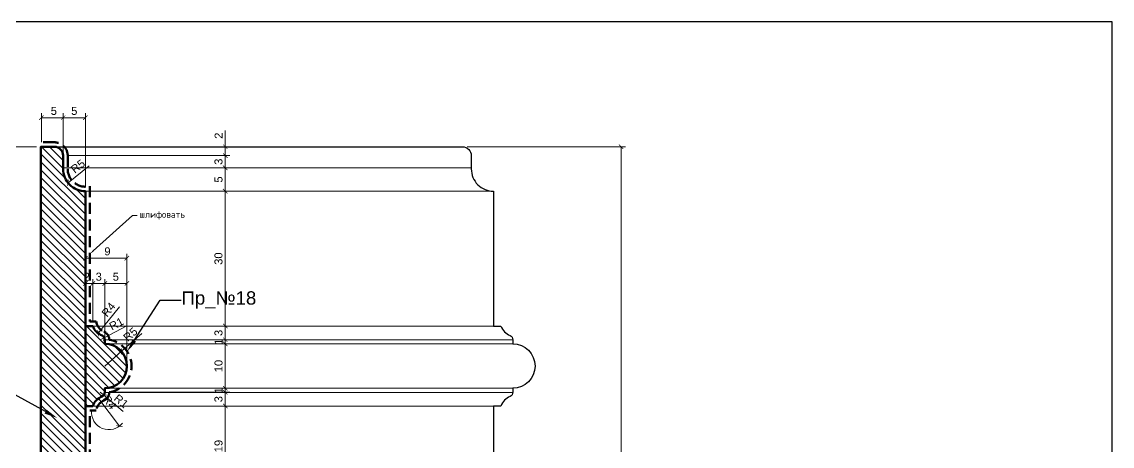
# Model space of a CAD drawing. Header units: inches. Extents: x 267 to 642, y 2785 to 3035.
# Drawn here: x 396.9 to 642.2, y 2939.8 to 3035.3 of the extents above; entities that cross this region are included whole.
import ezdxf
from ezdxf import colors
from ezdxf.entities.mleader import LeaderData, LeaderLine
from ezdxf.math import Vec2, Vec3

# ---------------------------------------------------------------- set-up
doc = ezdxf.new("R2010")
doc.units = ezdxf.units.IN
doc.header["$MEASUREMENT"] = 0
doc.linetypes.add('HIDDEN', pattern=[0.375, 0.25, -0.125])
doc.layers.add('Outside panel', color=7, linetype='Continuous', lineweight=18, true_color=0x7f5e57)
for name, color, linetype, lineweight in [('линия 15', 7, 'Continuous', 15), ('линия 50', 1, 'Continuous', 140), ('служебный слой РАЗМЕРЫ', 7, 'Continuous', 9)]:
    doc.layers.add(name, color=color, linetype=linetype, lineweight=lineweight)
doc.layers.add('размеры в модели', color=7, linetype='Continuous')
doc.styles.get("Standard").update_dxf_attribs({"font": 'arial.ttf'})
doc.styles.add('ЕСКД профили текст', font='isocpeur.ttf')
doc.dimstyles.new('M_1', dxfattribs={"dimtxt": 1.8, "dimasz": 1, "dimexe": 1, "dimexo": 1, "dimgap": 0.6, "dimtad": 1, "dimdec": 0, "dimdsep": 46, "dimtxsty": 'Standard', "dimblk": 'ARCHTICK', "dimcen": -5, "dimclrd": 7, "dimclre": 7, "dimclrt": 7, "dimadec": 0, "dimazin": 0, "dimtfac": 1, "dimtdec": 0, "dimtmove": 0, "dimatfit": 3, "dimfxl": 1, "dimtolj": 1, "dimtzin": 0, "dimlwd": 5, "dimlwe": 5, "dimarcsym": 0})

# ---------------------------------------------------------------- blocks, each defined once
blk = doc.blocks.new('_ArchTick')
at = {"color": 0, "linetype": 'ByBlock', "const_width": 0.15}
blk.add_lwpolyline([(-0.5, -0.5), (0.5, 0.5)], dxfattribs=at)
blk = doc.blocks.new('*D47')
at = {"layer": 'Defpoints', "color": 0, "ltscale": 1000, "transparency": 16777216}
for p in [(420.52, 2976.43), (415.52, 2962.85), (420.52, 2957.85)]:
    blk.add_point(p, dxfattribs=at)
at = {"layer": 'линия 15', "color": 7, "lineweight": 5, "ltscale": 1000, "transparency": 16777216}
for p, q in [((415.52, 2963.85), (415.52, 2977.43)), ((415.52, 2976.43), (420.52, 2976.43)), ((420.52, 2958.85), (420.52, 2977.43))]:
    blk.add_line(p, q, dxfattribs=at)
at = {"layer": 'линия 15', "color": 7, "lineweight": 5, "ltscale": 1000, "transparency": 16777216, "rotation": 180}
blk.add_blockref('_ArchTick', (415.52, 2976.43), dxfattribs=at)
at = {"layer": 'линия 15', "color": 7, "lineweight": 5, "ltscale": 1000, "transparency": 16777216}
blk.add_blockref('_ArchTick', (420.52, 2976.43), dxfattribs=at)
at = {"layer": 'линия 15', "color": 7, "ltscale": 1000, "transparency": 16777216, "insert": (418.02, 2977.95), "char_height": 1.8, "attachment_point": 5}
blk.add_mtext('\\A1;5', dxfattribs=at)
blk = doc.blocks.new('*D46')
at = {"layer": 'Defpoints', "color": 0, "ltscale": 1000, "transparency": 16777216}
for p in [(415.52, 2976.43), (412.83, 2966.85), (415.52, 2962.85)]:
    blk.add_point(p, dxfattribs=at)
at = {"layer": 'линия 15', "color": 7, "lineweight": 5, "ltscale": 1000, "transparency": 16777216}
for p, q in [((412.83, 2967.85), (412.83, 2977.43)), ((412.83, 2976.43), (415.52, 2976.43)), ((415.52, 2963.85), (415.52, 2977.43))]:
    blk.add_line(p, q, dxfattribs=at)
at = {"layer": 'линия 15', "color": 7, "lineweight": 5, "ltscale": 1000, "transparency": 16777216, "rotation": 180}
blk.add_blockref('_ArchTick', (412.83, 2976.43), dxfattribs=at)
at = {"layer": 'линия 15', "color": 7, "lineweight": 5, "ltscale": 1000, "transparency": 16777216}
blk.add_blockref('_ArchTick', (415.52, 2976.43), dxfattribs=at)
at = {"layer": 'линия 15', "color": 7, "ltscale": 1000, "transparency": 16777216, "insert": (414.17, 2977.95), "char_height": 1.8, "attachment_point": 5}
blk.add_mtext('\\A1;3', dxfattribs=at)
blk = doc.blocks.new('*D45')
at = {"layer": 'Defpoints', "color": 0, "ltscale": 1000, "transparency": 16777216}
for p in [(412.83, 2976.43), (411.17, 2966.85), (412.83, 2966.85)]:
    blk.add_point(p, dxfattribs=at)
at = {"layer": 'линия 15', "color": 7, "lineweight": 5, "ltscale": 1000, "transparency": 16777216}
for p, q in [((411.17, 2967.85), (411.17, 2977.43)), ((411.17, 2976.43), (412.83, 2976.43)), ((412.83, 2967.85), (412.83, 2977.43))]:
    blk.add_line(p, q, dxfattribs=at)
at = {"layer": 'линия 15', "color": 7, "lineweight": 5, "ltscale": 1000, "transparency": 16777216, "rotation": 180}
blk.add_blockref('_ArchTick', (411.17, 2976.43), dxfattribs=at)
at = {"layer": 'линия 15', "color": 7, "lineweight": 5, "ltscale": 1000, "transparency": 16777216}
blk.add_blockref('_ArchTick', (412.83, 2976.43), dxfattribs=at)
at = {"layer": 'линия 15', "color": 7, "ltscale": 1000, "transparency": 16777216, "insert": (411.47, 2977.94), "char_height": 1.8, "attachment_point": 5}
blk.add_mtext('\\A1;2', dxfattribs=at)
blk = doc.blocks.new('*D44')
at = {"color": 7, "lineweight": 5, "ltscale": 1000, "transparency": 16777216}
for p, q in [((497.08, 3007.21), (532.68, 3007.21)), ((531.68, 3007.21), (531.68, 2817.21)), ((521.99, 2817.21), (532.68, 2817.21))]:
    blk.add_line(p, q, dxfattribs=at)
at = {"layer": 'Defpoints', "color": 0, "ltscale": 1000, "transparency": 16777216}
for p in [(496.08, 3007.21), (520.99, 2817.21), (531.68, 2817.21)]:
    blk.add_point(p, dxfattribs=at)
at = {"color": 7, "lineweight": 5, "ltscale": 1000, "transparency": 16777216}
for p, rotation in [((531.68, 3007.21), 90), ((531.68, 2817.21), 270)]:
    blk.add_blockref('_ArchTick', p, dxfattribs=dict(at, rotation=rotation))
at = {"color": 7, "ltscale": 1000, "transparency": 16777216, "insert": (530.16, 2914.5), "char_height": 1.8, "attachment_point": 5, "rotation": 90}
blk.add_mtext('\\A1;190', dxfattribs=at)
blk = doc.blocks.new('*D40')
at = {"layer": 'Defpoints', "color": 0, "ltscale": 1000, "transparency": 16777216}
for p in [(416.47, 2947.43), (418.83, 2944.32)]:
    blk.add_point(p, dxfattribs=at)
at = {"layer": 'размеры в модели', "color": 7, "lineweight": 5, "ltscale": 1000, "transparency": 16777216}
blk.add_line((414.2, 2950.44), (418.83, 2944.32), dxfattribs=at)
blk.add_arc((416.47, 2947.43), 3.91, 173.3603, 321.7659, dxfattribs=at)
at = {"layer": 'размеры в модели', "color": 7, "lineweight": 5, "ltscale": 1000, "transparency": 16777216, "rotation": 307.1066496019938}
blk.add_blockref('_ArchTick', (418.83, 2944.32), dxfattribs=at)
at = {"layer": 'размеры в модели', "color": 7, "ltscale": 1000, "transparency": 16777216, "insert": (416.63, 2949.71), "char_height": 1.8, "attachment_point": 5, "rotation": 307.1066}
blk.add_mtext('\\A1;R4', dxfattribs=at)
blk = doc.blocks.new('*D39')
at = {"layer": 'Defpoints', "color": 0, "ltscale": 1000, "transparency": 16777216}
for p in [(414.52, 2951.94), (415.29, 2951.3)]:
    blk.add_point(p, dxfattribs=at)
at = {"layer": 'размеры в модели', "color": 7, "lineweight": 5, "ltscale": 1000, "transparency": 16777216}
for p in [(414.52, 2951.94), (419.7, 2947.6)]:
    blk.add_line(p, (415.29, 2951.3), dxfattribs=at)
at = {"layer": 'размеры в модели', "color": 7, "lineweight": 5, "ltscale": 1000, "transparency": 16777216, "rotation": 140.1068137302806}
blk.add_blockref('_ArchTick', (415.29, 2951.3), dxfattribs=at)
at = {"layer": 'размеры в модели', "color": 7, "ltscale": 1000, "transparency": 16777216, "insert": (419.23, 2949.96), "char_height": 1.8, "attachment_point": 5, "rotation": 320.1068}
blk.add_mtext('\\A1;R1', dxfattribs=at)
blk = doc.blocks.new('*D38')
at = {"layer": 'Defpoints', "color": 0, "ltscale": 1000, "transparency": 16777216}
for p in [(419.27, 2961.16), (415.52, 2957.85)]:
    blk.add_point(p, dxfattribs=at)
at = {"layer": 'размеры в модели', "color": 7, "lineweight": 5, "ltscale": 1000, "transparency": 16777216}
for p in [(423.86, 2965.2), (415.52, 2957.85)]:
    blk.add_line(p, (419.27, 2961.16), dxfattribs=at)
at = {"layer": 'размеры в модели', "color": 7, "lineweight": 5, "ltscale": 1000, "transparency": 16777216, "rotation": 221.3980272626133}
blk.add_blockref('_ArchTick', (419.27, 2961.16), dxfattribs=at)
at = {"layer": 'размеры в модели', "color": 7, "ltscale": 1000, "transparency": 16777216, "insert": (421.31, 2964.98), "char_height": 1.8, "attachment_point": 5, "rotation": 41.398}
blk.add_mtext('\\A1;R5', dxfattribs=at)
blk = doc.blocks.new('*D37')
at = {"layer": 'Defpoints', "color": 0, "ltscale": 1000, "transparency": 16777216}
for p in [(414.52, 2963.77), (415.41, 2964.23)]:
    blk.add_point(p, dxfattribs=at)
at = {"layer": 'размеры в модели', "color": 7, "lineweight": 5, "ltscale": 1000, "transparency": 16777216}
for p in [(420.5, 2966.91), (414.52, 2963.77)]:
    blk.add_line(p, (415.41, 2964.23), dxfattribs=at)
at = {"layer": 'размеры в модели', "color": 7, "lineweight": 5, "ltscale": 1000, "transparency": 16777216, "rotation": 207.6722829476627}
blk.add_blockref('_ArchTick', (415.41, 2964.23), dxfattribs=at)
at = {"layer": 'размеры в модели', "color": 7, "ltscale": 1000, "transparency": 16777216, "insert": (418.14, 2967.36), "char_height": 1.8, "attachment_point": 5, "rotation": 27.6723}
blk.add_mtext('\\A1;R1', dxfattribs=at)
blk = doc.blocks.new('*D36')
at = {"layer": 'Defpoints', "color": 0, "ltscale": 1000, "transparency": 16777216}
for p in [(416.47, 2968.27), (414.03, 2965.22)]:
    blk.add_point(p, dxfattribs=at)
at = {"layer": 'размеры в модели', "color": 7, "lineweight": 5, "ltscale": 1000, "transparency": 16777216}
blk.add_line((418.82, 2971.21), (414.03, 2965.22), dxfattribs=at)
at = {"layer": 'размеры в модели', "color": 7, "lineweight": 5, "ltscale": 1000, "transparency": 16777216, "rotation": 231.3630437494048}
blk.add_blockref('_ArchTick', (414.03, 2965.22), dxfattribs=at)
at = {"layer": 'размеры в модели', "color": 7, "ltscale": 1000, "transparency": 16777216, "insert": (416.37, 2970.55), "char_height": 1.8, "attachment_point": 5, "rotation": 51.363}
blk.add_mtext('\\A1;R4', dxfattribs=at)
blk = doc.blocks.new('*D35')
at = {"layer": 'Defpoints', "color": 0, "ltscale": 1000, "transparency": 16777216}
for p in [(411.17, 3002.21), (407.26, 2999.1)]:
    blk.add_point(p, dxfattribs=at)
at = {"layer": 'размеры в модели', "color": 7, "lineweight": 5, "ltscale": 1000, "transparency": 16777216}
blk.add_line((412.04, 3002.91), (407.26, 2999.1), dxfattribs=at)
at = {"layer": 'размеры в модели', "color": 7, "lineweight": 5, "ltscale": 1000, "transparency": 16777216, "rotation": 218.5235843785731}
blk.add_blockref('_ArchTick', (407.26, 2999.1), dxfattribs=at)
at = {"layer": 'размеры в модели', "color": 7, "ltscale": 1000, "transparency": 16777216, "insert": (409.49, 3002.81), "char_height": 1.8, "attachment_point": 5, "rotation": 38.5236}
blk.add_mtext('\\A1;R5', dxfattribs=at)
blk = doc.blocks.new('*D17')
at = {"layer": 'Defpoints', "color": 0, "ltscale": 1000, "transparency": 16777216}
for p in [(411.17, 2948.85), (411.17, 2930.21), (442.64, 2930.21)]:
    blk.add_point(p, dxfattribs=at)
at = {"layer": 'размеры в модели', "color": 7, "lineweight": 5, "ltscale": 1000, "transparency": 16777216}
for p, q in [((412.17, 2948.85), (443.64, 2948.85)), ((442.64, 2948.85), (442.64, 2930.21)), ((412.17, 2930.21), (443.64, 2930.21))]:
    blk.add_line(p, q, dxfattribs=at)
for p, rotation in [((442.64, 2948.85), 90), ((442.64, 2930.21), 270)]:
    blk.add_blockref('_ArchTick', p, dxfattribs=dict(at, rotation=rotation))
at = {"layer": 'размеры в модели', "color": 7, "ltscale": 1000, "transparency": 16777216, "insert": (441.13, 2939.83), "char_height": 1.8, "attachment_point": 5, "rotation": 90}
blk.add_mtext('\\A1;19', dxfattribs=at)
blk = doc.blocks.new('*D15')
at = {"layer": 'Defpoints', "color": 0, "ltscale": 1000, "transparency": 16777216}
for p in [(420.52, 2982.13), (411.17, 2966.85), (420.52, 2957.85)]:
    blk.add_point(p, dxfattribs=at)
at = {"layer": 'размеры в модели', "color": 7, "lineweight": 5, "ltscale": 1000, "transparency": 16777216}
for p, q in [((411.17, 2967.85), (411.17, 2983.13)), ((420.52, 2958.85), (420.52, 2983.13)), ((411.17, 2982.13), (420.52, 2982.13))]:
    blk.add_line(p, q, dxfattribs=at)
at = {"layer": 'размеры в модели', "color": 7, "lineweight": 5, "ltscale": 1000, "transparency": 16777216, "rotation": 180}
blk.add_blockref('_ArchTick', (411.17, 2982.13), dxfattribs=at)
at = {"layer": 'размеры в модели', "color": 7, "lineweight": 5, "ltscale": 1000, "transparency": 16777216}
blk.add_blockref('_ArchTick', (420.52, 2982.13), dxfattribs=at)
at = {"layer": 'размеры в модели', "color": 7, "ltscale": 1000, "transparency": 16777216, "insert": (416.13, 2983.65), "char_height": 1.8, "attachment_point": 5}
blk.add_mtext('\\A1;9', dxfattribs=at)
blk = doc.blocks.new('*D14')
at = {"layer": 'Defpoints', "color": 0, "ltscale": 1000, "transparency": 16777216}
for p in [(415.52, 2951.94), (412.83, 2948.85), (442.64, 2948.85)]:
    blk.add_point(p, dxfattribs=at)
at = {"layer": 'размеры в модели', "color": 7, "lineweight": 5, "ltscale": 1000, "transparency": 16777216}
for p, q in [((416.52, 2951.94), (443.64, 2951.94)), ((442.64, 2951.94), (442.64, 2948.85)), ((413.83, 2948.85), (443.64, 2948.85))]:
    blk.add_line(p, q, dxfattribs=at)
for p, rotation in [((442.64, 2951.94), 90), ((442.64, 2948.85), 270)]:
    blk.add_blockref('_ArchTick', p, dxfattribs=dict(at, rotation=rotation))
at = {"layer": 'размеры в модели', "color": 7, "ltscale": 1000, "transparency": 16777216, "insert": (441.12, 2950.39), "char_height": 1.8, "attachment_point": 5, "rotation": 90}
blk.add_mtext('\\A1;3', dxfattribs=at)
blk = doc.blocks.new('*D13')
at = {"layer": 'Defpoints', "color": 0, "ltscale": 1000, "transparency": 16777216}
for p in [(415.52, 2952.85), (415.52, 2951.94), (442.64, 2951.94)]:
    blk.add_point(p, dxfattribs=at)
at = {"layer": 'размеры в модели', "color": 7, "lineweight": 5, "ltscale": 1000, "transparency": 16777216}
for p, q in [((442.64, 2952.85), (442.64, 2953.85)), ((416.52, 2952.85), (443.64, 2952.85)), ((416.52, 2951.94), (443.64, 2951.94)), ((442.64, 2952.85), (442.64, 2951.94)), ((442.64, 2951.94), (442.64, 2950.94))]:
    blk.add_line(p, q, dxfattribs=at)
for p, rotation in [((442.64, 2952.85), 270), ((442.64, 2951.94), 90)]:
    blk.add_blockref('_ArchTick', p, dxfattribs=dict(at, rotation=rotation))
at = {"layer": 'размеры в модели', "color": 7, "ltscale": 1000, "transparency": 16777216, "insert": (441.14, 2952.39), "char_height": 1.8, "attachment_point": 5, "rotation": 90}
blk.add_mtext('\\A1;1', dxfattribs=at)
blk = doc.blocks.new('*D12')
at = {"layer": 'Defpoints', "color": 0, "ltscale": 1000, "transparency": 16777216}
for p in [(415.52, 2962.85), (415.52, 2952.85), (442.64, 2952.85)]:
    blk.add_point(p, dxfattribs=at)
at = {"layer": 'размеры в модели', "color": 7, "lineweight": 5, "ltscale": 1000, "transparency": 16777216}
for p, q in [((416.52, 2962.85), (443.64, 2962.85)), ((442.64, 2962.85), (442.64, 2952.85)), ((416.52, 2952.85), (443.64, 2952.85))]:
    blk.add_line(p, q, dxfattribs=at)
for p, rotation in [((442.64, 2962.85), 90), ((442.64, 2952.85), 270)]:
    blk.add_blockref('_ArchTick', p, dxfattribs=dict(at, rotation=rotation))
at = {"layer": 'размеры в модели', "color": 7, "ltscale": 1000, "transparency": 16777216, "insert": (441.13, 2957.85), "char_height": 1.8, "attachment_point": 5, "rotation": 90}
blk.add_mtext('\\A1;10', dxfattribs=at)
blk = doc.blocks.new('*D11')
at = {"layer": 'Defpoints', "color": 0, "ltscale": 1000, "transparency": 16777216}
for p in [(415.52, 2963.77), (415.52, 2962.85), (442.64, 2962.85)]:
    blk.add_point(p, dxfattribs=at)
at = {"layer": 'размеры в модели', "color": 7, "lineweight": 5, "ltscale": 1000, "transparency": 16777216}
for p, q in [((416.52, 2963.77), (443.64, 2963.77)), ((442.64, 2963.77), (442.64, 2964.77)), ((442.64, 2963.77), (442.64, 2962.85)), ((416.52, 2962.85), (443.64, 2962.85)), ((442.64, 2962.85), (442.64, 2961.85))]:
    blk.add_line(p, q, dxfattribs=at)
for p, rotation in [((442.64, 2963.77), 270), ((442.64, 2962.85), 90)]:
    blk.add_blockref('_ArchTick', p, dxfattribs=dict(at, rotation=rotation))
at = {"layer": 'размеры в модели', "color": 7, "ltscale": 1000, "transparency": 16777216, "insert": (441.14, 2963.31), "char_height": 1.8, "attachment_point": 5, "rotation": 90}
blk.add_mtext('\\A1;1', dxfattribs=at)
blk = doc.blocks.new('*D10')
at = {"layer": 'Defpoints', "color": 0, "ltscale": 1000, "transparency": 16777216}
for p in [(411.17, 2966.85), (415.52, 2963.77), (442.64, 2963.77)]:
    blk.add_point(p, dxfattribs=at)
at = {"layer": 'размеры в модели', "color": 7, "lineweight": 5, "ltscale": 1000, "transparency": 16777216}
for p, q in [((412.17, 2966.85), (443.64, 2966.85)), ((442.64, 2966.85), (442.64, 2963.77)), ((416.52, 2963.77), (443.64, 2963.77))]:
    blk.add_line(p, q, dxfattribs=at)
for p, rotation in [((442.64, 2966.85), 90), ((442.64, 2963.77), 270)]:
    blk.add_blockref('_ArchTick', p, dxfattribs=dict(at, rotation=rotation))
at = {"layer": 'размеры в модели', "color": 7, "ltscale": 1000, "transparency": 16777216, "insert": (441.12, 2965.31), "char_height": 1.8, "attachment_point": 5, "rotation": 90}
blk.add_mtext('\\A1;3', dxfattribs=at)
blk = doc.blocks.new('*D9')
at = {"layer": 'Defpoints', "color": 0, "ltscale": 1000, "transparency": 16777216}
for p in [(411.17, 2997.21), (411.17, 2966.85), (442.64, 2966.85)]:
    blk.add_point(p, dxfattribs=at)
at = {"layer": 'размеры в модели', "color": 7, "lineweight": 5, "ltscale": 1000, "transparency": 16777216}
for p, q in [((412.17, 2997.21), (443.64, 2997.21)), ((442.64, 2997.21), (442.64, 2966.85)), ((412.17, 2966.85), (443.64, 2966.85))]:
    blk.add_line(p, q, dxfattribs=at)
for p, rotation in [((442.64, 2997.21), 90), ((442.64, 2966.85), 270)]:
    blk.add_blockref('_ArchTick', p, dxfattribs=dict(at, rotation=rotation))
at = {"layer": 'размеры в модели', "color": 7, "ltscale": 1000, "transparency": 16777216, "insert": (441.12, 2982.03), "char_height": 1.8, "attachment_point": 5, "rotation": 90}
blk.add_mtext('\\A1;30', dxfattribs=at)
blk = doc.blocks.new('*D8')
at = {"layer": 'Defpoints', "color": 0, "ltscale": 1000, "transparency": 16777216}
for p in [(406.17, 3002.47), (411.17, 2997.21), (442.64, 2997.21)]:
    blk.add_point(p, dxfattribs=at)
at = {"layer": 'размеры в модели', "color": 7, "lineweight": 5, "ltscale": 1000, "transparency": 16777216}
for p, q in [((407.17, 3002.47), (443.64, 3002.47)), ((442.64, 3002.47), (442.64, 2997.21)), ((412.17, 2997.21), (443.64, 2997.21))]:
    blk.add_line(p, q, dxfattribs=at)
for p, rotation in [((442.64, 3002.47), 90), ((442.64, 2997.21), 270)]:
    blk.add_blockref('_ArchTick', p, dxfattribs=dict(at, rotation=rotation))
at = {"layer": 'размеры в модели', "color": 7, "ltscale": 1000, "transparency": 16777216, "insert": (441.13, 2999.84), "char_height": 1.8, "attachment_point": 5, "rotation": 90}
blk.add_mtext('\\A1;5', dxfattribs=at)
blk = doc.blocks.new('*D7')
at = {"layer": 'Defpoints', "color": 0, "ltscale": 1000, "transparency": 16777216}
for p in [(406.17, 3005.21), (406.17, 3002.47), (442.64, 3002.47)]:
    blk.add_point(p, dxfattribs=at)
at = {"layer": 'размеры в модели', "color": 7, "lineweight": 5, "ltscale": 1000, "transparency": 16777216}
for p, q in [((407.17, 3005.21), (443.64, 3005.21)), ((442.64, 3005.21), (442.64, 3002.47)), ((407.17, 3002.47), (443.64, 3002.47))]:
    blk.add_line(p, q, dxfattribs=at)
for p, rotation in [((442.64, 3005.21), 90), ((442.64, 3002.47), 270)]:
    blk.add_blockref('_ArchTick', p, dxfattribs=dict(at, rotation=rotation))
at = {"layer": 'размеры в модели', "color": 7, "ltscale": 1000, "transparency": 16777216, "insert": (441.12, 3003.84), "char_height": 1.8, "attachment_point": 5, "rotation": 90}
blk.add_mtext('\\A1;3', dxfattribs=at)
blk = doc.blocks.new('*D6')
at = {"layer": 'Defpoints', "color": 0, "ltscale": 1000, "transparency": 16777216}
for p in [(401.09, 3007.21), (406.17, 3005.21), (442.64, 3005.21)]:
    blk.add_point(p, dxfattribs=at)
at = {"layer": 'размеры в модели', "color": 7, "lineweight": 5, "ltscale": 1000, "transparency": 16777216}
for p, q in [((442.64, 3007.21), (442.64, 3010.89)), ((402.09, 3007.21), (443.64, 3007.21)), ((407.17, 3005.21), (443.64, 3005.21)), ((442.64, 3005.21), (442.64, 3007.21))]:
    blk.add_line(p, q, dxfattribs=at)
for p, rotation in [((442.64, 3007.21), 90), ((442.64, 3005.21), 270)]:
    blk.add_blockref('_ArchTick', p, dxfattribs=dict(at, rotation=rotation))
at = {"layer": 'размеры в модели', "color": 7, "ltscale": 1000, "transparency": 16777216, "insert": (441.14, 3009.7), "char_height": 1.8, "attachment_point": 5, "rotation": 90}
blk.add_mtext('\\A1;2', dxfattribs=at)
blk = doc.blocks.new('*D5')
at = {"layer": 'Defpoints', "color": 0, "ltscale": 1000, "transparency": 16777216}
for p in [(411.17, 3013.75), (406.17, 3002.47), (411.17, 2997.21)]:
    blk.add_point(p, dxfattribs=at)
at = {"layer": 'размеры в модели', "color": 7, "lineweight": 5, "ltscale": 1000, "transparency": 16777216}
for p, q in [((406.17, 3003.47), (406.17, 3014.75)), ((406.17, 3013.75), (411.17, 3013.75)), ((411.17, 2998.21), (411.17, 3014.75))]:
    blk.add_line(p, q, dxfattribs=at)
at = {"layer": 'размеры в модели', "color": 7, "lineweight": 5, "ltscale": 1000, "transparency": 16777216, "rotation": 180}
blk.add_blockref('_ArchTick', (406.17, 3013.75), dxfattribs=at)
at = {"layer": 'размеры в модели', "color": 7, "lineweight": 5, "ltscale": 1000, "transparency": 16777216}
blk.add_blockref('_ArchTick', (411.17, 3013.75), dxfattribs=at)
at = {"layer": 'размеры в модели', "color": 7, "ltscale": 1000, "transparency": 16777216, "insert": (408.67, 3015.27), "char_height": 1.8, "attachment_point": 5}
blk.add_mtext('\\A1;5', dxfattribs=at)
blk = doc.blocks.new('*D4')
at = {"layer": 'Defpoints', "color": 0, "ltscale": 1000, "transparency": 16777216}
for p in [(406.17, 3013.75), (401.27, 3007.21), (406.17, 3002.47)]:
    blk.add_point(p, dxfattribs=at)
at = {"layer": 'размеры в модели', "color": 7, "lineweight": 5, "ltscale": 1000, "transparency": 16777216}
for p, q in [((401.27, 3008.21), (401.27, 3014.75)), ((401.27, 3013.75), (406.17, 3013.75)), ((406.17, 3003.47), (406.17, 3014.75))]:
    blk.add_line(p, q, dxfattribs=at)
at = {"layer": 'размеры в модели', "color": 7, "lineweight": 5, "ltscale": 1000, "transparency": 16777216, "rotation": 180}
blk.add_blockref('_ArchTick', (401.27, 3013.75), dxfattribs=at)
at = {"layer": 'размеры в модели', "color": 7, "lineweight": 5, "ltscale": 1000, "transparency": 16777216}
blk.add_blockref('_ArchTick', (406.17, 3013.75), dxfattribs=at)
at = {"layer": 'размеры в модели', "color": 7, "ltscale": 1000, "transparency": 16777216, "insert": (404.08, 3015.27), "char_height": 1.8, "attachment_point": 5}
blk.add_mtext('\\A1;5', dxfattribs=at)
blk = doc.blocks.new('*D3')
at = {"layer": 'Defpoints', "color": 0, "ltscale": 1000, "transparency": 16777216}
for p in [(401.17, 3007.21), (389.12, 2817.21), (401.17, 2817.21)]:
    blk.add_point(p, dxfattribs=at)
at = {"layer": 'размеры в модели', "color": 7, "lineweight": 5, "ltscale": 1000, "transparency": 16777216}
for p, q in [((400.17, 3007.21), (388.12, 3007.21)), ((389.12, 3007.21), (389.12, 2817.21)), ((400.17, 2817.21), (388.12, 2817.21))]:
    blk.add_line(p, q, dxfattribs=at)
for p, rotation in [((389.12, 3007.21), 90), ((389.12, 2817.21), 270)]:
    blk.add_blockref('_ArchTick', p, dxfattribs=dict(at, rotation=rotation))
at = {"layer": 'размеры в модели', "color": 7, "ltscale": 1000, "transparency": 16777216, "insert": (387.6, 2914.58), "char_height": 1.8, "attachment_point": 5, "rotation": 90}
blk.add_mtext('\\A1;190', dxfattribs=at)

msp = doc.modelspace()

# ---------------------------------------------------------------- hatches: boundary and pattern name
at = {"layer": 'Outside panel', "ltscale": 1000}
h = msp.add_hatch(dxfattribs=at)
h.set_pattern_fill('ANSI31', color=5, scale=10, angle=90)
h.set_pattern_definition([(135, (-309846.9303, 94962.7467), (-0.8838834765, -0.8838834765), [])])
edge = h.paths.add_edge_path()
edge.add_arc((411.17, 3002.21), 5, 180, 270, ccw=False)
edge.add_line((406.17, 3002.21), (406.17, 3005.21))
edge.add_arc((404.17, 3005.21), 2, 0, 90)
edge.add_line((404.17, 3007.21), (401.17, 3007.21))
edge.add_line((401.17, 3007.21), (401.17, 2817.21))
edge.add_line((401.17, 2817.21), (409.17, 2817.21))
edge.add_line((409.17, 2817.21), (409.17, 2930.21))
edge.add_line((409.17, 2930.21), (411.17, 2930.21))
edge.add_line((411.17, 2930.21), (411.17, 2997.21))
h = msp.add_hatch(dxfattribs=at)
h.set_pattern_fill('ANSI31', color=256, scale=10, angle=90)
h.set_pattern_definition([(135, (-311411.2825, 94064.3795), (-0.8838834765, -0.8838834765), [])])
edge = h.paths.add_edge_path()
edge.add_line((411.17, 2966.85), (412.83, 2966.85))
edge.add_arc((416.47, 2968.27), 3.91, 201.299, 246.4379)
edge.add_arc((414.52, 2963.77), 0.998, -0.0828, 67.2685, ccw=False)
edge.add_line((415.52, 2963.77), (415.52, 2962.85))
edge.add_arc((415.52, 2957.85), 5, -90, 90, ccw=False)
edge.add_line((415.52, 2952.85), (415.52, 2951.94))
edge.add_arc((414.52, 2951.94), 0.998, -67.2685, 0.0828, ccw=False)
edge.add_arc((416.47, 2947.43), 3.91, 113.5621, 158.701)
edge.add_line((412.83, 2948.85), (411.17, 2948.85))
edge.add_line((411.17, 2948.85), (411.17, 2966.85))

# ---------------------------------------------------------------- linework, layer by layer
at = {"color": 7}
msp.add_line((401.27, 3007.21), (495.99, 3007.21), dxfattribs=at)
at = {"color": 7, "lineweight": 15, "ltscale": 1000}
for p, q in [((406.17, 3002.47), (497.99, 3002.47)), ((411.17, 2997.21), (502.99, 2997.21)), ((411.17, 2966.85), (504.65, 2966.85)), ((415.52, 2963.77), (507.34, 2963.77)), ((415.52, 2962.85), (507.34, 2962.85)), ((415.52, 2952.85), (507.34, 2952.85)), ((415.52, 2951.92), (507.34, 2951.92)), ((411.17, 2948.85), (502.99, 2948.85))]:
    msp.add_line(p, q, dxfattribs=at)
at = {"color": 6, "ltscale": 1000}
msp.add_lwpolyline([(267.18, 2785.34), (642.18, 2785.34), (642.18, 3035.34), (267.18, 3035.34)], close=True, dxfattribs=at)
at = {"lineweight": 50}
msp.add_lwpolyline([(411.17, 2997.21, -0.414214), (406.17, 3002.21), (406.17, 3005.21, 0.414214), (404.17, 3007.21), (401.17, 3007.21), (401.17, 2817.21), (409.17, 2817.21), (409.17, 2930.21), (411.17, 2930.21), (411.17, 2997.21)], format="xyb", dxfattribs=at)
at = {"color": 7}
msp.add_lwpolyline([(495.99, 3007.21, -0.414214), (497.99, 3005.21), (497.99, 3002.21, 0.414214), (502.99, 2997.21), (502.99, 2966.85), (504.65, 2966.85, 0.199543), (506.73, 2964.69, -0.302639), (507.34, 2963.77), (507.34, 2962.85, -1), (507.34, 2952.85), (507.34, 2951.94, -0.302639), (506.73, 2951.02, 0.199543), (504.65, 2948.85), (502.99, 2948.85), (502.99, 2948.85), (502.99, 2930.21)], format="xyb", dxfattribs=at)
at = {"lineweight": 50}
msp.add_lwpolyline([(411.17, 2966.85), (412.83, 2966.85, 0.199543), (414.91, 2964.69, -0.302639), (415.52, 2963.77), (415.52, 2962.85, -1), (415.52, 2952.85), (415.52, 2951.94, -0.302639), (414.91, 2951.02, 0.199543), (412.83, 2948.85), (411.17, 2948.85)], format="xyb", close=True, dxfattribs=at)
at = {"layer": 'линия 50', "color": 1, "linetype": 'HIDDEN', "ltscale": 10, "true_color": 0xff0909}
msp.add_line((404.19, 3008.21), (401.15, 3008.21), dxfattribs=at)
for points in [[(404.19, 3008.21, -0.414214), (407.19, 3005.21), (407.19, 3002.21, 0.490342), (412.19, 2998.34), (412.19, 2967.85), (413.61, 2967.85, 0.258777), (415.32, 2965.61, -0.301109), (416.54, 2963.77, -0.845154), (416.54, 2951.94, -0.301109), (415.32, 2950.1, 0.258766), (413.61, 2947.85), (412.19, 2947.85)], [(430.19, 2817.09), (430.19, 2863.09), (428.19, 2863.09), (428.19, 2864.09), (429.89, 2864.09, 0.188049), (429.89, 2878.09), (428.19, 2878.09), (428.19, 2879.09), (430.19, 2879.09), (430.19, 2892.04), (426.19, 2893.75), (426.19, 2893.91, 0.292101), (430.15, 2900.04, 0.306882), (425.25, 2906.91, -0.355454), (416.79, 2922.39, 0.419176), (411.19, 2928.09), (410.19, 2928.09), (410.19, 2929.09), (412.19, 2929.09), (412.19, 2947.73)]]:
    msp.add_lwpolyline(points, format="xyb", dxfattribs=at)

# ---------------------------------------------------------------- dimensions: what is measured, and where the dimension line sits
at = {"color": 5, "ltscale": 1000}
dim = msp.add_linear_dim(base=(531.68, 2817.21), p1=(496.08, 3007.21), p2=(520.99, 2817.21), angle=90, dimstyle='M_1', dxfattribs=at)
dim.commit()
dim.dimension.update_dxf_attribs({"geometry": '*D44', "text_midpoint": (531.68, 2914.5), "dimtype": 128})
at = {"layer": 'линия 15', "color": 7, "ltscale": 1000}
dim = msp.add_linear_dim(base=(412.83, 2976.43), p1=(411.17, 2966.85), p2=(412.83, 2966.85), dimstyle='M_1', dxfattribs=at)
dim.commit()
dim.dimension.update_dxf_attribs({"geometry": '*D45', "text_midpoint": (411.47, 2976.43), "dimtype": 128})
for base, p1, p2, picture, middle in [((415.52, 2976.43), (412.83, 2966.85), (415.52, 2962.85), '*D46', (414.17, 2977.95)), ((420.52, 2976.43), (415.52, 2962.85), (420.52, 2957.85), '*D47', (418.02, 2977.95))]:
    dim = msp.add_linear_dim(base=base, p1=p1, p2=p2, dimstyle='M_1', dxfattribs=at)
    dim.commit()
    dim.dimension.update_dxf_attribs({"geometry": picture, "text_midpoint": middle})
at = {"layer": 'размеры в модели', "color": 5, "ltscale": 1000}
for base, p1, p2, picture, middle in [((406.17, 3013.75), (401.27, 3007.21), (406.17, 3002.47), '*D4', (404.08, 3013.75)), ((420.52, 2982.13), (411.17, 2966.85), (420.52, 2957.85), '*D15', (416.13, 2982.13))]:
    dim = msp.add_linear_dim(base=base, p1=p1, p2=p2, dimstyle='M_1', dxfattribs=at)
    dim.commit()
    dim.dimension.update_dxf_attribs({"geometry": picture, "text_midpoint": middle, "dimtype": 128})
dim = msp.add_linear_dim(base=(411.17, 3013.75), p1=(406.17, 3002.47), p2=(411.17, 2997.21), dimstyle='M_1', dxfattribs=at)
dim.commit()
dim.dimension.update_dxf_attribs({"geometry": '*D5', "text_midpoint": (408.67, 3015.27)})
for base, p1, p2, picture, middle in [((442.64, 3005.21), (401.09, 3007.21), (406.17, 3005.21), '*D6', (442.64, 3009.7)), ((389.12, 2817.21), (401.17, 3007.21), (401.17, 2817.21), '*D3', (389.12, 2914.58)), ((442.64, 3002.47), (406.17, 3005.21), (406.17, 3002.47), '*D7', (442.64, 3003.84)), ((442.64, 2997.21), (406.17, 3002.47), (411.17, 2997.21), '*D8', (442.64, 2999.84)), ((442.64, 2962.85), (415.52, 2963.77), (415.52, 2962.85), '*D11', (442.64, 2963.31)), ((442.64, 2951.94), (415.52, 2952.85), (415.52, 2951.94), '*D13', (442.64, 2952.39)), ((442.64, 2948.85), (415.52, 2951.94), (412.83, 2948.85), '*D14', (442.64, 2950.39)), ((442.64, 2930.21), (411.17, 2948.85), (411.17, 2930.21), '*D17', (442.64, 2939.83))]:
    dim = msp.add_linear_dim(base=base, p1=p1, p2=p2, angle=90, dimstyle='M_1', dxfattribs=at)
    dim.commit()
    dim.dimension.update_dxf_attribs({"geometry": picture, "text_midpoint": middle, "dimtype": 128})
for center, mpoint, picture, middle in [((411.17, 3002.21), (407.26, 2999.1), '*D35', (410.43, 3001.62)), ((416.47, 2968.27), (414.03, 2965.22), '*D36', (417.54, 2969.61)), ((416.47, 2947.43), (418.83, 2944.32), '*D40', (415.43, 2948.8))]:
    dim = msp.add_radius_dim(center=center, mpoint=mpoint, dimstyle='M_1', dxfattribs=at)
    dim.commit()
    dim.dimension.update_dxf_attribs({"geometry": picture, "text_midpoint": middle, "dimtype": 132})
for base, p1, p2, picture, middle in [((442.64, 2966.85), (411.17, 2997.21), (411.17, 2966.85), '*D9', (441.12, 2982.03)), ((442.64, 2963.77), (411.17, 2966.85), (415.52, 2963.77), '*D10', (441.12, 2965.31)), ((442.64, 2952.85), (415.52, 2962.85), (415.52, 2952.85), '*D12', (441.13, 2957.85))]:
    dim = msp.add_linear_dim(base=base, p1=p1, p2=p2, angle=90, dimstyle='M_1', dxfattribs=at)
    dim.commit()
    dim.dimension.update_dxf_attribs({"geometry": picture, "text_midpoint": middle})
for center, mpoint, picture, middle in [((414.52, 2963.77), (415.41, 2964.23), '*D37', (418.14, 2967.36)), ((415.52, 2957.85), (419.27, 2961.16), '*D38', (421.31, 2964.98)), ((414.52, 2951.94), (415.29, 2951.3), '*D39', (419.23, 2949.96))]:
    dim = msp.add_radius_dim(center=center, mpoint=mpoint, dimstyle='M_1', dxfattribs=at)
    dim.commit()
    dim.dimension.update_dxf_attribs({"geometry": picture, "text_midpoint": middle})

# ---------------------------------------------------------------- leaders
ml = msp.add_multileader_mtext('Standard', dxfattribs=at)
ml.set_content('\\A1;{\\C5;Пр_№18}', color=7)
ml.set_leader_properties(color=5)
ml.build(insert=Vec2(0, 0))
ml.multileader.update_dxf_attribs({"text_right_attachment_type": 6, "dogleg_length": 0.36, "arrow_head_size": 3})
ctx = ml.context
ctx.base_point, ctx.char_height, ctx.arrow_head_size, ctx.landing_gap_size, ctx.plane_origin = Vec3(432.7, 2972.7), 3, 3, 0.09, Vec3(397.11, 2950.76)
ctx.right_attachment = 6
notes = []
notes.append((ctx, [(1, (1, 1, 0), (428.02, 2972.7), (1, 0), 4.68, [(0, [(420.55, 2961.06)], 0, [])])]))
ctx.mtext.insert, ctx.mtext.flow_direction = Vec3(432.79, 2974.67), 5
at = {"layer": 'размеры в модели', "color": 7, "ltscale": 1000}
ml = msp.add_multileader_mtext('Standard', dxfattribs=at)
ml.set_content('\\A1;МДФ  ', color=7)
ml.set_leader_properties()
ml.build(insert=Vec2(0, 0))
ml.multileader.update_dxf_attribs({"text_right_attachment_type": 6, "dogleg_length": 0.36, "arrow_head_size": 3})
ctx = ml.context
ctx.base_point, ctx.char_height, ctx.arrow_head_size, ctx.landing_gap_size, ctx.plane_origin = Vec3(376.53, 2957.51), 3, 3, 0.09, Vec3(394.67, 2935.69)
ctx.right_attachment, ctx.text_align_type = 6, 2
notes.append((ctx, [(0, (1, 1, 0), (387.41, 2955.66), (-1, 0), 1.66, [(0, [(404.84, 2946.16)], 0, [])])]))
ctx.mtext.insert, ctx.mtext.alignment, ctx.mtext.flow_direction = Vec3(385.65, 2959.5), 3, 5
at = {"layer": 'служебный слой РАЗМЕРЫ'}
ml = msp.add_multileader_mtext('Standard', dxfattribs=at)
ml.set_content('\\A1;шлифовать', color=256, style='ЕСКД профили текст')
ml.set_leader_properties(color=256, linetype='ByLayer', lineweight=-1)
ml.build(insert=Vec2(0, 0))
ml.multileader.update_dxf_attribs({"dogleg_length": 1, "arrow_head_size": 1})
ctx = ml.context
ctx.base_point, ctx.char_height, ctx.arrow_head_size, ctx.landing_gap_size, ctx.plane_origin = Vec3(422.79, 2991.76), 1.5, 1, 0.5, Vec3(436.27, 3017.93)
notes.append((ctx, [(1, (1, 1, 0), (421.79, 2991.76), (1, 0), 1, [(0, [(412.19, 2983.09)], 0, [])])]))
ctx.mtext.insert, ctx.mtext.flow_direction = Vec3(423.29, 2992.73), 5
for ctx, leaders in notes:
    for number, flags, end, landing, length, lines in leaders:
        leader = LeaderData()
        leader.index, (leader.has_last_leader_line, leader.has_dogleg_vector, leader.attachment_direction) = number, flags
        leader.last_leader_point, leader.dogleg_vector, leader.dogleg_length = Vec3(end), Vec3(landing), length
        for number, points, colour, breaks in lines:
            line = LeaderLine()
            line.index, line.vertices, line.color, line.breaks = number, Vec3.list(points), colors.encode_raw_color(colour), breaks
            leader.lines.append(line)
        ctx.leaders.append(leader)

doc.saveas('drawing.dxf')
